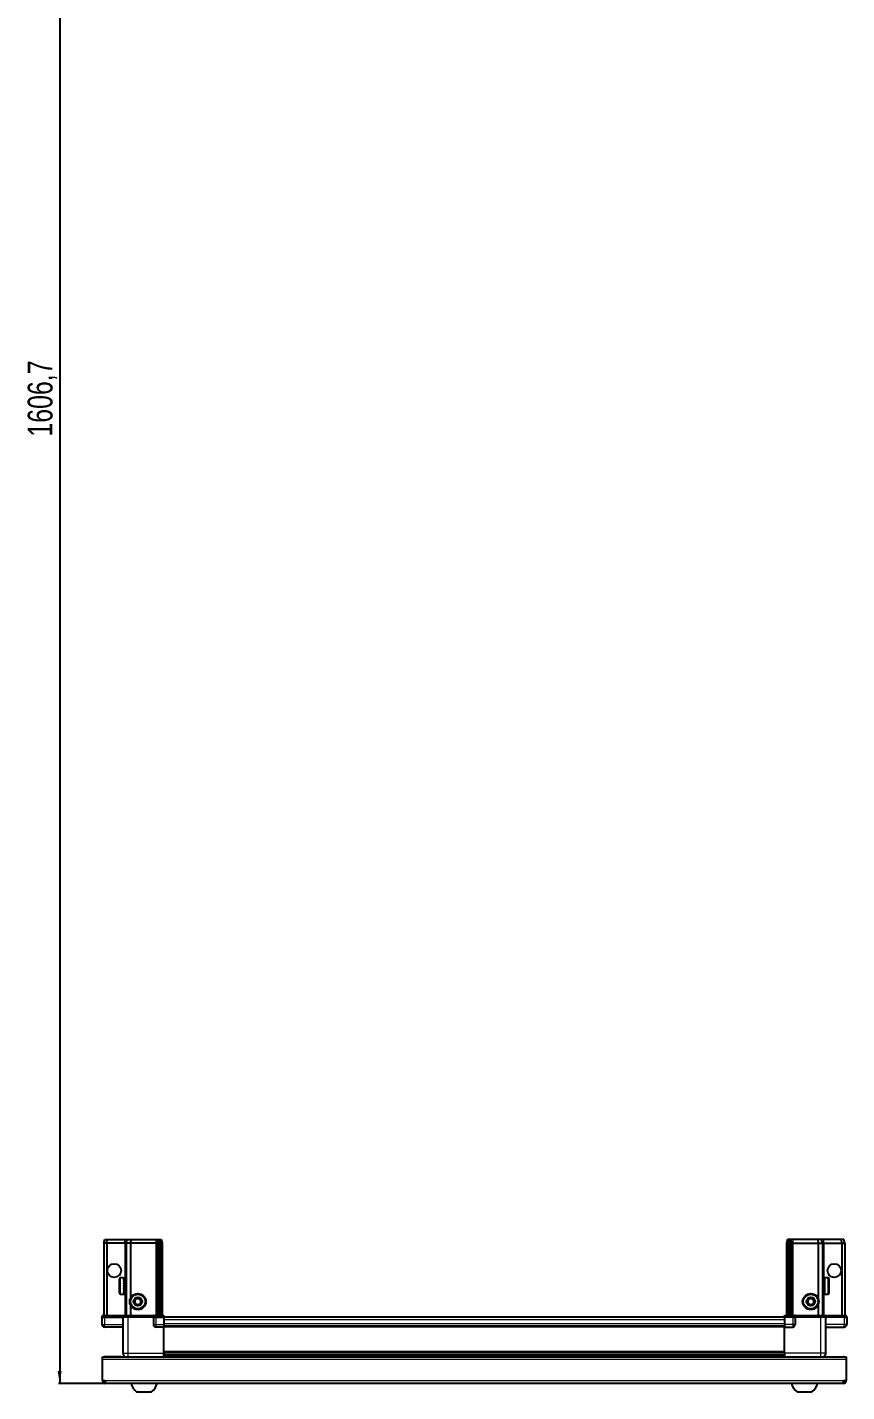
# Model space of a CAD drawing. Header units: millimetres. Extents: x 899 to 4113, y -416 to 1782.
# Drawn here: x 963 to 1623, y -416 to 683 of the extents above; entities that cross this region are included whole.
import ezdxf

# ---------------------------------------------------------------- set-up
doc = ezdxf.new("R2010")
doc.units = ezdxf.units.MM
doc.layers.add('FORMAT', color=7, linetype='Continuous')
doc.styles.add('SLDTEXTSTYLE0', font='TXT', dxfattribs={"width": 0.75})
doc.dimstyles.new('SLDDIMSTYLE0', dxfattribs={"dimtxt": 20, "dimasz": 10, "dimexe": 0, "dimexo": 0.0625, "dimgap": 5, "dimtad": 2, "dimdec": 1, "dimrnd": 1e-09, "dimzin": 12, "dimdsep": 46, "dimtxsty": 'SLDTEXTSTYLE0', "dimsah": 1, "dimcen": 0.09, "dimadec": 0, "dimazin": 3, "dimtfac": 1, "dimtofl": 0, "dimtmove": 0, "dimatfit": 3, "dimfxl": 0, "dimfrac": 2, "dimtolj": 1, "dimtzin": 12, "dimarcsym": 0})

# ---------------------------------------------------------------- blocks, each defined once
blk = doc.blocks.new('_D_8')
at = {"layer": 'FORMAT'}
for p, q in [((1108.5, 1197.1), (988.5, 1197.1)), ((989.5, 1197.1), (989.5, -409.6)), ((1026.1, -409.6), (988.5, -409.6))]:
    blk.add_line(p, q, dxfattribs=at)
for points in [[(989.5, 1197.1), (987.9, 1187.1), (991, 1187.1)], [(989.5, -409.6), (991, -399.6), (987.9, -399.6)]]:
    blk.add_solid(points, dxfattribs=at)
at = {"layer": 'FORMAT', "insert": (963.7, 353.2), "char_height": 20, "attachment_point": 1, "rotation": 90, "style": 'SLDTEXTSTYLE0'}
blk.add_mtext('1606,7', dxfattribs=at)

msp = doc.modelspace()

# ---------------------------------------------------------------- linework, layer by layer
at = {"color": 7, "linetype": 'Continuous', "lineweight": 25}
for p, q in [((1024.97, -296.55), (1025.77, -293.55)), ((1027.47, -296.55), (1024.97, -296.55)), ((1024.97, -296.55), (1024.97, -354.85)), ((1025.77, -293.55), (1027.63, -293.55)), ((1027.47, -296.55), (1027.63, -293.55)), ((1041.97, -296.55), (1027.47, -296.55)), ((1027.47, -296.55), (1027.47, -354.85)), ((1027.63, -293.55), (1041.97, -293.55)), ((1041.97, -293.55), (1043.77, -293.55)), ((1042.97, -296.55), (1041.97, -296.55)), ((1042.97, -296.55), (1043.77, -293.55)), ((1046.47, -296.55), (1042.97, -296.55)), ((1042.97, -296.55), (1042.97, -354.85)), ((1043.77, -293.55), (1046.8, -293.55)), ((1046.8, -293.55), (1046.47, -296.55)), ((1066.97, -296.55), (1046.47, -296.55)), ((1046.47, -296.55), (1046.47, -341.05)), ((1046.8, -293.55), (1066.97, -293.55)), ((1066.97, -293.55), (1068.77, -293.55)), ((1067.97, -296.55), (1066.97, -296.55)), ((1068.77, -293.55), (1067.97, -296.55)), ((1068.97, -296.55), (1067.97, -296.55)), ((1067.97, -296.55), (1067.97, -354.85)), ((1068.77, -293.55), (1069.51, -293.55)), ((1069.51, -293.55), (1068.97, -296.55)), ((1068.97, -296.55), (1068.97, -354.85)), ((1070.47, -296.55), (1068.97, -296.55)), ((1069.51, -293.55), (1070.02, -293.55)), ((1070.02, -293.55), (1071.17, -293.55)), ((1070.02, -293.55), (1070.47, -296.55)), ((1070.47, -296.55), (1070.47, -354.85)), ((1071.97, -296.55), (1070.47, -296.55)), ((1071.17, -293.55), (1071.97, -296.55)), ((1071.97, -296.55), (1071.97, -354.85)), ((1575.77, -293.55), (1574.97, -296.55)), ((1574.97, -296.55), (1576.47, -296.55)), ((1574.97, -296.55), (1574.97, -354.85)), ((1576.93, -293.55), (1575.77, -293.55)), ((1576.93, -293.55), (1576.47, -296.55)), ((1576.47, -296.55), (1577.97, -296.55)), ((1576.47, -296.55), (1576.47, -354.85)), ((1577.43, -293.55), (1576.93, -293.55)), ((1577.43, -293.55), (1577.97, -296.55)), ((1578.17, -293.55), (1577.43, -293.55)), ((1577.97, -296.55), (1577.97, -354.85)), ((1577.97, -296.55), (1578.97, -296.55)), ((1578.17, -293.55), (1578.97, -296.55)), ((1579.97, -293.55), (1578.17, -293.55)), ((1578.97, -296.55), (1578.97, -354.85)), ((1578.97, -296.55), (1579.97, -296.55)), ((1600.14, -293.55), (1579.97, -293.55)), ((1579.97, -296.55), (1600.47, -296.55)), ((1600.14, -293.55), (1600.47, -296.55)), ((1603.17, -293.55), (1600.14, -293.55)), ((1600.47, -296.55), (1600.47, -341.05)), ((1600.47, -296.55), (1603.97, -296.55)), ((1603.97, -296.55), (1603.17, -293.55)), ((1604.97, -293.55), (1603.17, -293.55)), ((1603.97, -296.55), (1603.97, -354.85)), ((1603.97, -296.55), (1604.97, -296.55)), ((1619.32, -293.55), (1604.97, -293.55)), ((1604.97, -296.55), (1619.47, -296.55)), ((1619.47, -296.55), (1619.32, -293.55)), ((1621.17, -293.55), (1619.32, -293.55)), ((1619.47, -296.55), (1621.97, -296.55)), ((1619.47, -296.55), (1619.47, -354.85)), ((1621.97, -296.55), (1621.17, -293.55)), ((1621.97, -296.55), (1621.97, -354.85)), ((1037.77, -336.75), (1037.77, -325.35)), ((1040.97, -324.55), (1038.57, -324.55)), ((1040.97, -324.55), (1040.97, -324.56)), ((1040.97, -324.56), (1041.47, -324.56)), ((1040.97, -324.75), (1041.47, -324.75)), ((1040.97, -324.75), (1040.97, -324.97)), ((1040.97, -324.97), (1041.47, -324.97)), ((1040.97, -325.54), (1041.47, -325.54)), ((1040.97, -325.54), (1040.97, -325.97)), ((1040.97, -325.97), (1041.47, -325.97)), ((1040.97, -326.88), (1041.47, -326.88)), ((1040.97, -326.88), (1040.97, -327.47)), ((1040.97, -327.47), (1041.47, -327.47)), ((1040.97, -328.62), (1041.47, -328.62)), ((1040.97, -328.62), (1040.97, -329.32)), ((1040.97, -329.32), (1041.47, -329.32)), ((1041.47, -324.75), (1041.47, -324.56)), ((1041.47, -324.97), (1041.47, -324.75)), ((1041.47, -325.54), (1041.47, -324.97)), ((1041.47, -325.97), (1041.47, -325.54)), ((1041.47, -326.88), (1041.47, -325.97)), ((1041.57, -326.65), (1041.47, -326.65)), ((1041.47, -327.47), (1041.47, -326.88)), ((1041.47, -328.62), (1041.47, -327.47)), ((1041.47, -329.32), (1041.47, -328.62)), ((1041.47, -330.6), (1041.47, -329.32)), ((1041.57, -335.45), (1041.57, -326.65)), ((1042.45, -327.74), (1041.97, -327.05)), ((1041.97, -335.05), (1041.97, -327.05)), ((1042.94, -327.05), (1042.45, -327.74)), ((1042.45, -334.36), (1042.45, -327.74)), ((1042.97, -327.05), (1042.94, -327.05)), ((1042.94, -335.05), (1042.94, -327.05)), ((1604, -327.05), (1603.97, -327.05)), ((1604.49, -327.74), (1604, -327.05)), ((1604, -327.05), (1604, -335.05)), ((1604.97, -327.05), (1604.49, -327.74)), ((1604.49, -327.74), (1604.49, -334.36)), ((1604.97, -327.05), (1604.97, -335.05)), ((1605.47, -326.65), (1605.37, -326.65)), ((1605.37, -326.65), (1605.37, -335.45)), ((1608.37, -324.55), (1605.47, -324.55)), ((1605.97, -324.55), (1605.47, -324.55)), ((1605.47, -324.55), (1605.47, -324.6)), ((1605.47, -324.6), (1605.47, -324.89)), ((1605.97, -324.6), (1605.47, -324.6)), ((1605.97, -324.89), (1605.47, -324.89)), ((1605.47, -324.89), (1605.47, -325.16)), ((1605.97, -325.16), (1605.47, -325.16)), ((1605.47, -325.16), (1605.47, -325.83)), ((1605.97, -325.83), (1605.47, -325.83)), ((1605.47, -325.83), (1605.47, -326.3)), ((1605.47, -326.3), (1605.47, -327.27)), ((1605.97, -326.3), (1605.47, -326.3)), ((1605.97, -327.27), (1605.47, -327.27)), ((1605.47, -327.27), (1605.47, -327.9)), ((1605.47, -327.9), (1605.47, -329.09)), ((1605.97, -327.9), (1605.47, -327.9)), ((1605.97, -329.09), (1605.47, -329.09)), ((1605.47, -329.09), (1605.47, -329.73)), ((1605.97, -324.6), (1605.97, -324.55)), ((1605.97, -325.16), (1605.97, -324.89)), ((1605.97, -326.3), (1605.97, -325.83)), ((1605.97, -327.9), (1605.97, -327.27)), ((1605.97, -329.81), (1605.97, -329.09)), ((1609.17, -325.35), (1609.17, -336.75)), ((1038.57, -337.55), (1040.97, -337.55)), ((1040.97, -330.6), (1041.47, -330.6)), ((1040.97, -330.6), (1040.97, -331.34)), ((1040.97, -330.75), (1041.47, -330.75)), ((1040.97, -331.25), (1041.47, -331.25)), ((1040.97, -331.34), (1041.47, -331.34)), ((1040.97, -332.63), (1041.47, -332.63)), ((1040.97, -332.63), (1040.97, -333.33)), ((1040.97, -333.33), (1041.47, -333.33)), ((1040.97, -334.5), (1041.47, -334.5)), ((1040.97, -334.5), (1040.97, -335.1)), ((1040.97, -335.1), (1041.47, -335.1)), ((1040.97, -336.03), (1041.47, -336.03)), ((1040.97, -336.03), (1040.97, -336.48)), ((1040.97, -336.48), (1041.47, -336.48)), ((1040.97, -337.08), (1041.47, -337.08)), ((1040.97, -337.08), (1040.97, -337.32)), ((1040.97, -337.32), (1041.47, -337.32)), ((1040.97, -337.54), (1041.47, -337.54)), ((1040.97, -337.54), (1040.97, -337.55)), ((1040.97, -337.55), (1041.47, -337.55)), ((1041.47, -330.75), (1041.47, -330.6)), ((1041.47, -331.34), (1041.47, -331.25)), ((1041.47, -332.63), (1041.47, -331.34)), ((1041.47, -333.33), (1041.47, -332.63)), ((1041.47, -334.5), (1041.47, -333.33)), ((1041.47, -335.1), (1041.47, -334.5)), ((1041.47, -336.03), (1041.47, -335.1)), ((1041.47, -335.45), (1041.57, -335.45)), ((1041.47, -336.48), (1041.47, -336.03)), ((1041.47, -337.08), (1041.47, -336.48)), ((1041.47, -337.32), (1041.47, -337.08)), ((1041.47, -337.54), (1041.47, -337.32)), ((1041.47, -337.55), (1041.47, -337.54)), ((1041.97, -335.05), (1042.45, -334.36)), ((1042.45, -334.36), (1042.94, -335.05)), ((1042.94, -335.05), (1042.97, -335.05)), ((1603.97, -335.05), (1604, -335.05)), ((1604, -335.05), (1604.49, -334.36)), ((1604.49, -334.36), (1604.97, -335.05)), ((1605.37, -335.45), (1605.47, -335.45)), ((1605.97, -329.73), (1605.47, -329.73)), ((1605.47, -329.81), (1605.47, -331.1)), ((1605.97, -329.81), (1605.47, -329.81)), ((1605.97, -331.1), (1605.47, -331.1)), ((1605.97, -331.59), (1605.47, -331.59)), ((1605.47, -331.59), (1605.47, -331.84)), ((1605.47, -331.84), (1605.47, -333.11)), ((1605.97, -331.84), (1605.47, -331.84)), ((1605.97, -333.11), (1605.47, -333.11)), ((1605.47, -333.11), (1605.47, -333.8)), ((1605.47, -333.8), (1605.47, -334.91)), ((1605.97, -333.8), (1605.47, -333.8)), ((1605.97, -334.91), (1605.47, -334.91)), ((1605.47, -334.91), (1605.47, -335.48)), ((1605.47, -335.48), (1605.47, -336.34)), ((1605.97, -335.48), (1605.47, -335.48)), ((1605.97, -336.34), (1605.47, -336.34)), ((1605.47, -336.34), (1605.47, -336.74)), ((1605.47, -336.74), (1605.47, -337.25)), ((1605.97, -336.74), (1605.47, -336.74)), ((1605.97, -337.25), (1605.47, -337.25)), ((1605.47, -337.25), (1605.47, -337.43)), ((1605.47, -337.43), (1605.47, -337.55)), ((1605.97, -337.43), (1605.47, -337.43)), ((1605.47, -337.55), (1608.37, -337.55)), ((1605.97, -331.84), (1605.97, -331.1)), ((1605.97, -333.8), (1605.97, -333.11)), ((1605.97, -335.48), (1605.97, -334.91)), ((1605.97, -336.74), (1605.97, -336.34)), ((1605.97, -337.43), (1605.97, -337.25)), ((1046.47, -346.05), (1046.47, -354.85)), ((1600.47, -346.05), (1600.47, -354.85)), ((1023.97, -354.85), (1023.47, -355.72)), ((1023.47, -356.05), (1023.47, -355.72)), ((1023.47, -356.05), (1025.47, -356.05)), ((1023.47, -356.05), (1023.47, -362.05)), ((1025.47, -354.85), (1023.97, -354.85)), ((1025.47, -354.85), (1040.27, -354.85)), ((1040.27, -356.05), (1025.47, -356.05)), ((1025.47, -356.05), (1040.27, -356.05)), ((1040.27, -354.85), (1040.47, -354.85)), ((1040.47, -356.05), (1040.27, -356.05)), ((1040.47, -356.05), (1040.47, -354.85)), ((1040.47, -354.85), (1044.47, -354.85)), ((1044.47, -356.05), (1040.47, -356.05)), ((1040.47, -356.05), (1040.47, -385.05)), ((1044.47, -354.85), (1064.77, -354.85)), ((1064.77, -356.05), (1044.47, -356.05)), ((1064.77, -354.85), (1064.97, -354.85)), ((1064.97, -356.05), (1064.77, -356.05)), ((1064.97, -356.05), (1064.97, -354.85)), ((1065.65, -354.85), (1064.97, -354.85)), ((1064.97, -356.05), (1066.97, -356.05)), ((1064.97, -356.05), (1064.97, -362.05)), ((1065.65, -354.85), (1073.47, -354.85)), ((1073.47, -355.72), (1066.97, -355.72)), ((1073.47, -356.05), (1066.97, -356.05)), ((1066.97, -356.05), (1073.47, -356.05)), ((1073.47, -354.85), (1073.47, -355.72)), ((1073.47, -355.72), (1073.47, -355.72)), ((1073.47, -356.05), (1073.47, -355.72)), ((1073.47, -356.05), (1073.47, -356.05)), ((1073.47, -356.05), (1073.47, -362.05)), ((1573.47, -356.2), (1073.47, -356.2)), ((1073.47, -362.05), (1073.47, -364.05)), ((1573.47, -355.72), (1573.47, -354.85)), ((1573.47, -354.85), (1581.29, -354.85)), ((1579.97, -355.72), (1573.47, -355.72)), ((1573.47, -356.05), (1573.47, -355.72)), ((1579.97, -356.05), (1573.47, -356.05)), ((1573.47, -356.05), (1573.47, -362.05)), ((1573.47, -362.05), (1573.47, -364.05)), ((1579.97, -356.05), (1581.97, -356.05)), ((1581.97, -356.05), (1579.97, -356.05)), ((1581.97, -354.85), (1581.29, -354.85)), ((1581.97, -356.05), (1581.97, -354.85)), ((1581.97, -354.85), (1582.17, -354.85)), ((1582.17, -356.05), (1581.97, -356.05)), ((1581.97, -356.05), (1581.97, -362.05)), ((1582.17, -354.85), (1602.47, -354.85)), ((1602.47, -356.05), (1582.17, -356.05)), ((1602.47, -354.85), (1606.47, -354.85)), ((1606.47, -356.05), (1602.47, -356.05)), ((1606.47, -356.05), (1606.47, -354.85)), ((1606.47, -354.85), (1606.67, -354.85)), ((1606.67, -356.05), (1606.47, -356.05)), ((1606.47, -356.05), (1606.47, -385.05)), ((1606.67, -354.85), (1621.47, -354.85)), ((1621.47, -356.05), (1606.67, -356.05)), ((1622.97, -354.85), (1621.47, -354.85)), ((1621.47, -356.05), (1623.47, -356.05)), ((1623.47, -355.72), (1622.97, -354.85)), ((1623.47, -355.72), (1622.97, -354.85)), ((1623.47, -356.05), (1623.47, -355.72)), ((1623.47, -356.05), (1623.47, -355.72)), ((1623.47, -356.05), (1623.47, -356.05)), ((1623.47, -356.05), (1623.47, -362.05)), ((1040.47, -364.05), (1025.47, -364.05)), ((1073.47, -364.05), (1066.97, -364.05)), ((1573.47, -363.4), (1073.47, -363.4)), ((1073.47, -385.05), (1073.47, -364.05)), ((1573.47, -364.05), (1579.97, -364.05)), ((1573.47, -385.05), (1573.47, -364.05)), ((1606.47, -364.05), (1621.47, -364.05)), ((1023.97, -388.05), (1622.97, -388.05)), ((1023.97, -390.15), (1023.97, -388.05)), ((1023.97, -407.45), (1023.97, -390.15)), ((1038.97, -387.95), (1026.07, -387.95)), ((1038.97, -387.95), (1038.97, -388.05)), ((1073.32, -388.05), (1073.32, -385.05)), ((1073.47, -386.08), (1573.47, -386.08)), ((1073.47, -386.11), (1573.47, -386.11)), ((1097.35, -387.9), (1073.47, -387.9)), ((1091.97, -388.05), (1091.97, -387.9)), ((1092.01, -388.05), (1092.01, -387.9)), ((1092.28, -388.05), (1092.28, -387.9)), ((1092.54, -388.05), (1092.54, -387.9)), ((1093.19, -388.05), (1093.19, -387.9)), ((1093.66, -388.05), (1093.66, -387.9)), ((1094.62, -388.05), (1094.62, -387.9)), ((1095.24, -388.05), (1095.24, -387.9)), ((1096.43, -388.05), (1096.43, -387.9)), ((1097.09, -388.05), (1097.09, -387.9)), ((1097.14, -388.05), (1097.14, -387.9)), ((1098.44, -387.9), (1097.35, -387.9)), ((1099.17, -387.9), (1098.44, -387.9)), ((1098.44, -388.05), (1098.44, -387.9)), ((1098.44, -387.9), (1098.44, -387.9)), ((1098.45, -388.05), (1098.45, -387.9)), ((1098.95, -388.05), (1098.95, -387.9)), ((1099.17, -388.05), (1099.17, -387.9)), ((1099.59, -387.9), (1099.17, -387.9)), ((1099.17, -387.9), (1099.17, -387.9)), ((1547.35, -387.9), (1099.59, -387.9)), ((1100.45, -388.05), (1100.45, -387.9)), ((1101.14, -388.05), (1101.14, -387.9)), ((1102.26, -388.05), (1102.26, -387.9)), ((1102.84, -388.05), (1102.84, -387.9)), ((1103.71, -388.05), (1103.71, -387.9)), ((1104.11, -388.05), (1104.11, -387.9)), ((1104.64, -388.05), (1104.64, -387.9)), ((1104.83, -388.05), (1104.83, -387.9)), ((1104.97, -388.05), (1104.97, -387.9)), ((1541.97, -388.05), (1541.97, -387.9)), ((1542.14, -388.05), (1542.14, -387.9)), ((1542.35, -388.05), (1542.35, -387.9)), ((1542.91, -388.05), (1542.91, -387.9)), ((1543.33, -388.05), (1543.33, -387.9)), ((1544.23, -388.05), (1544.23, -387.9)), ((1544.82, -388.05), (1544.82, -387.9)), ((1545.96, -388.05), (1545.96, -387.9)), ((1546.66, -388.05), (1546.66, -387.9)), ((1547.93, -387.9), (1547.35, -387.9)), ((1547.93, -388.05), (1547.93, -387.9)), ((1547.94, -387.9), (1547.93, -387.9)), ((1548.67, -387.9), (1547.94, -387.9)), ((1548.11, -388.05), (1548.11, -387.9)), ((1548.61, -388.05), (1548.61, -387.9)), ((1548.67, -388.05), (1548.67, -387.9)), ((1549.59, -387.9), (1548.67, -387.9)), ((1548.67, -387.9), (1548.67, -387.9)), ((1573.47, -387.9), (1549.59, -387.9)), ((1549.96, -388.05), (1549.96, -387.9)), ((1550.67, -388.05), (1550.67, -387.9)), ((1551.84, -388.05), (1551.84, -387.9)), ((1552.45, -388.05), (1552.45, -387.9)), ((1553.4, -388.05), (1553.4, -387.9)), ((1553.85, -388.05), (1553.85, -387.9)), ((1554.47, -388.05), (1554.47, -387.9)), ((1554.71, -388.05), (1554.71, -387.9)), ((1554.95, -388.05), (1554.95, -387.9)), ((1554.97, -388.05), (1554.97, -387.9)), ((1573.62, -388.05), (1573.62, -385.05)), ((1607.97, -387.95), (1607.97, -388.05)), ((1607.97, -387.95), (1620.87, -387.95)), ((1622.97, -388.05), (1622.97, -390.15)), ((1622.97, -390.15), (1622.97, -407.45)), ((1026.07, -407.45), (1023.97, -407.45)), ((1026.07, -407.45), (1026.07, -409.55)), ((1620.87, -409.55), (1026.07, -409.55)), ((1051.47, -416.15), (1063.47, -416.15)), ((1583.47, -416.15), (1595.47, -416.15)), ((1622.97, -407.45), (1620.87, -407.45)), ((1620.87, -409.55), (1620.87, -407.45))]:
    msp.add_line(p, q, dxfattribs=at)
at = {"color": 8, "linetype": 'Continuous', "lineweight": 18}
for p, q in [((1041.97, -296.55), (1041.97, -293.55)), ((1041.97, -296.55), (1041.97, -327.05)), ((1066.97, -293.55), (1066.97, -296.55)), ((1066.97, -296.55), (1066.97, -354.85)), ((1579.97, -293.55), (1579.97, -296.55)), ((1579.97, -296.55), (1579.97, -354.85)), ((1604.97, -296.55), (1604.97, -293.55)), ((1604.97, -296.55), (1604.97, -327.05)), ((1038.57, -337.55), (1038.57, -324.55)), ((1608.37, -324.55), (1608.37, -337.55)), ((1041.97, -335.05), (1041.97, -354.85)), ((1604.97, -335.05), (1604.97, -354.85)), ((1023.47, -362.05), (1025.47, -362.05)), ((1025.47, -356.05), (1025.47, -354.85)), ((1025.47, -356.05), (1025.47, -362.05)), ((1025.47, -362.05), (1040.47, -362.05)), ((1025.47, -364.05), (1025.47, -362.05)), ((1040.27, -356.05), (1040.27, -354.85)), ((1044.47, -356.05), (1044.47, -354.85)), ((1044.47, -356.05), (1044.47, -385.05)), ((1064.77, -356.05), (1064.77, -354.85)), ((1064.97, -362.05), (1066.97, -362.05)), ((1066.97, -356.05), (1066.97, -355.72)), ((1066.97, -356.05), (1066.97, -362.05)), ((1066.97, -362.05), (1073.47, -362.05)), ((1066.97, -362.05), (1066.97, -364.05)), ((1073.47, -356.05), (1073.47, -355.72)), ((1573.47, -358.2), (1073.47, -358.2)), ((1573.47, -361.4), (1073.47, -361.4)), ((1579.97, -362.05), (1573.47, -362.05)), ((1579.97, -356.05), (1579.97, -355.72)), ((1579.97, -356.05), (1579.97, -362.05)), ((1581.97, -362.05), (1579.97, -362.05)), ((1579.97, -362.05), (1579.97, -364.05)), ((1582.17, -354.85), (1582.17, -356.05)), ((1602.47, -356.05), (1602.47, -354.85)), ((1602.47, -356.05), (1602.47, -385.05)), ((1621.47, -362.05), (1606.47, -362.05)), ((1606.67, -354.85), (1606.67, -356.05)), ((1621.47, -356.05), (1621.47, -354.85)), ((1621.47, -356.05), (1621.47, -362.05)), ((1623.47, -362.05), (1621.47, -362.05)), ((1621.47, -364.05), (1621.47, -362.05)), ((1573.47, -364.05), (1073.47, -364.05)), ((1073.47, -383.46), (1573.47, -383.46)), ((1622.97, -390.15), (1023.97, -390.15)), ((1026.07, -388.05), (1026.07, -387.95)), ((1044.47, -385.05), (1073.47, -385.05)), ((1573.47, -384.87), (1073.47, -384.87)), ((1073.47, -387.32), (1573.47, -387.32)), ((1602.47, -385.05), (1573.47, -385.05)), ((1620.87, -388.05), (1620.87, -387.95)), ((1620.87, -407.45), (1026.07, -407.45))]:
    msp.add_line(p, q, dxfattribs=at)
at = {"color": 7, "linetype": 'Continuous', "lineweight": 25, "flags": 128}
for points in [[(1026.07, -387.95), (1025.66, -387.99), (1025.43, -388.05)], [(1621.51, -388.05), (1621.28, -387.99), (1620.87, -387.95)]]:
    msp.add_lwpolyline(points, dxfattribs=at)
at = {"color": 7, "linetype": 'Continuous', "lineweight": 25}
for centre, radius in [((1033.47, -318.55), 5.5), ((1613.47, -318.55), 5.5), ((1052.47, -343.55), 6.5), ((1052.47, -343.55), 3.46), ((1594.47, -343.55), 6.5), ((1594.47, -343.55), 3.46)]:
    msp.add_circle(centre, radius, dxfattribs=at)
at = {"color": 8, "linetype": 'Continuous', "lineweight": 18}
for centre in [(1052.47, -343.55), (1594.47, -343.55)]:
    msp.add_circle(centre, 5.7, dxfattribs=at)
at = {"color": 7, "linetype": 'Continuous', "lineweight": 25}
for centre, radius, start, end in [((1038.57, -325.35), 0.8, 90, 180), ((1041.97, -326.65), 0.4, 180, 270), ((1604.97, -326.65), 0.4, 270, 0), ((1608.37, -325.35), 0.8, 360, 90), ((1038.57, -336.75), 0.8, 180, 270), ((1041.97, -335.45), 0.4, 90, 180), ((1604.97, -335.45), 0.4, 360, 90), ((1608.37, -336.75), 0.8, 270, 0), ((1052.47, -343.55), 2.5, 147.37605, 207.37605), ((1052.47, -343.55), 2.5, 207.37605, 267.37605), ((1052.47, -343.55), 2.5, 87.37605, 147.37605), ((1052.47, -343.55), 2.5, 267.37605, 327.37605), ((1052.47, -343.55), 2.5, 27.37605, 87.37605), ((1052.47, -343.55), 2.5, 327.37605, 27.37605), ((1594.47, -343.55), 2.5, 134.67671, 194.67671), ((1594.47, -343.55), 2.5, 194.67671, 254.67671), ((1594.47, -343.55), 2.5, 74.67671, 134.67671), ((1594.47, -343.55), 2.5, 254.67671, 314.67671), ((1594.47, -343.55), 2.5, 14.67671, 74.67671), ((1594.47, -343.55), 2.5, 314.67671, 14.67671), ((1025.47, -362.05), 2, 180, 270), ((1066.97, -362.05), 2, 180, 270), ((1579.97, -362.05), 2, 270, 0), ((1621.47, -362.05), 2, 270, 0), ((1026.07, -407.45), 2.1, 180, 270), ((1026.07, -407.45), 0.6, 180, 270), ((1058.5, -406.53), 11.91, 194.70035, 233.8734), ((1056.45, -406.53), 11.91, 306.1266, 345.29965), ((1590.5, -406.53), 11.91, 194.70035, 233.8734), ((1588.45, -406.53), 11.91, 306.1266, 345.29965), ((1620.87, -407.45), 2.1, 270, 0), ((1620.87, -407.45), 0.6, 270, 0)]:
    msp.add_arc(centre, radius, start, end, dxfattribs=at)
for centre, start_param, end_param in [((1066.97, -352.26), 2.4188584, 3.1415927), ((1579.97, -352.26), 3.1415927, 3.8643269)]:
    msp.add_ellipse(centre, major_axis=(0, 3.46), ratio=0.5773503, start_param=start_param, end_param=end_param, dxfattribs=at)
for points, knots in [([(1049.59, -343.42), (1049.86, -342.99), (1050.39, -342.18), (1050.9, -341.37), (1051.14, -340.99)], [0, 0, 0, 0, 0.5346859, 1, 1, 1, 1]), ([(1050.91, -345.99), (1050.86, -345.87), (1050.58, -345.34), (1050.12, -344.46), (1049.75, -343.73), (1049.59, -343.42)], [0, 0, 0, 0, 0.1331247, 0.6370994, 1, 1, 1, 1]), ([(1053.8, -346.12), (1053.28, -346.09), (1052.32, -346.05), (1051.36, -346.01), (1050.91, -345.99)], [0, 0, 0, 0, 0.5346859, 1, 1, 1, 1]), ([(1051.14, -340.99), (1051.66, -341.01), (1052.62, -341.06), (1053.58, -341.1), (1054.03, -341.12)], [0, 0, 0, 0, 0.5346859, 1, 1, 1, 1]), ([(1055.35, -343.69), (1055.08, -344.12), (1054.56, -344.93), (1054.04, -345.74), (1053.8, -346.12)], [0, 0, 0, 0, 0.5346859, 1, 1, 1, 1]), ([(1054.03, -341.12), (1054.19, -341.43), (1054.56, -342.16), (1055.02, -343.04), (1055.3, -343.58), (1055.35, -343.69)], [0, 0, 0, 0, 0.3629006, 0.8668753, 1, 1, 1, 1]), ([(1591.69, -342.79), (1592.05, -342.43), (1592.74, -341.75), (1593.42, -341.08), (1593.74, -340.76)], [0, 0, 0, 0, 0.5346859, 1, 1, 1, 1]), ([(1592.42, -345.58), (1592.33, -345.25), (1592.12, -344.45), (1591.87, -343.49), (1591.72, -342.91), (1591.69, -342.79)], [0, 0, 0, 0, 0.3629006, 0.8668753, 1, 1, 1, 1]), ([(1595.2, -346.35), (1594.7, -346.21), (1593.77, -345.96), (1592.85, -345.7), (1592.42, -345.58)], [0, 0, 0, 0, 0.5346859, 1, 1, 1, 1]), ([(1593.74, -340.76), (1594.24, -340.9), (1595.17, -341.15), (1596.09, -341.41), (1596.52, -341.52)], [0, 0, 0, 0, 0.5346859, 1, 1, 1, 1]), ([(1597.25, -344.32), (1596.89, -344.68), (1596.2, -345.36), (1595.52, -346.03), (1595.2, -346.35)], [0, 0, 0, 0, 0.53468586, 1, 1, 1, 1]), ([(1596.52, -341.52), (1596.56, -341.65), (1596.71, -342.22), (1596.96, -343.19), (1597.17, -343.98), (1597.25, -344.32)], [0, 0, 0, 0, 0.1331247, 0.6370994, 1, 1, 1, 1]), ([(1040.47, -385.05), (1040.52, -385.49), (1040.59, -386.17), (1041.02, -386.99), (1041.48, -387.54), (1041.88, -387.9), (1042.15, -388.03), (1042.19, -388.05)], [0, 0, 0, 0, 0.3630185, 0.5584377, 0.7580039, 0.9575702, 1, 1, 1, 1]), ([(1073.47, -385.05), (1073.47, -385.45), (1073.47, -386.24), (1073.47, -387.26), (1073.47, -387.89), (1073.47, -388.04), (1073.47, -388.05)], [0, 0, 0, 0, 0.32552014, 0.65104028, 0.97656042, 1, 1, 1, 1]), ([(1573.47, -385.05), (1573.47, -385.45), (1573.47, -386.24), (1573.47, -387.26), (1573.47, -387.89), (1573.47, -388.04), (1573.47, -388.05)], [0, 0, 0, 0, 0.32552014, 0.65104028, 0.97656042, 1, 1, 1, 1]), ([(1606.47, -385.05), (1606.42, -385.49), (1606.35, -386.17), (1605.92, -386.99), (1605.46, -387.54), (1605.06, -387.9), (1604.8, -388.03), (1604.75, -388.05)], [0, 0, 0, 0, 0.3630185, 0.5584377, 0.7580039, 0.9575702, 1, 1, 1, 1])]:
    msp.add_open_spline(points, degree=3, knots=knots, dxfattribs=at)
at = {"color": 8, "linetype": 'Continuous', "lineweight": 18}
for points in [[(1040.47, -385.05), (1040.53, -385.05), (1040.65, -385.05), (1041.58, -385.05), (1042.9, -385.05), (1043.95, -385.05), (1044.47, -385.05)], [(1606.47, -385.05), (1606.41, -385.05), (1606.29, -385.05), (1605.37, -385.05), (1604.04, -385.05), (1602.99, -385.05), (1602.47, -385.05)]]:
    msp.add_open_spline(points, degree=3, dxfattribs=at)
for points, knots in [([(1044.47, -385.05), (1044.47, -385.49), (1044.47, -386.17), (1044.47, -386.99), (1044.47, -387.54), (1044.47, -387.9), (1044.47, -388.03), (1044.47, -388.05)], [0, 0, 0, 0, 0.36301846, 0.55843766, 0.75800394, 0.95757021, 1, 1, 1, 1]), ([(1602.47, -385.05), (1602.47, -385.49), (1602.47, -386.17), (1602.47, -386.99), (1602.47, -387.54), (1602.47, -387.9), (1602.47, -388.03), (1602.47, -388.05)], [0, 0, 0, 0, 0.3630185, 0.5584377, 0.7580039, 0.9575702, 1, 1, 1, 1])]:
    msp.add_open_spline(points, degree=3, knots=knots, dxfattribs=at)

# ---------------------------------------------------------------- dimensions: what is measured, and where the dimension line sits
at = {"layer": 'FORMAT'}
dim = msp.add_linear_dim(base=(989.47, -409.55), p1=(1108.47, 1197.15), p2=(1026.07, -409.55), angle=90, dimstyle='SLDDIMSTYLE0', dxfattribs=at)
dim.commit()
dim.dimension.update_dxf_attribs({"geometry": '_D_8', "text_midpoint": (989.47, 393.8), "dimtype": 160})

doc.saveas('drawing.dxf')
